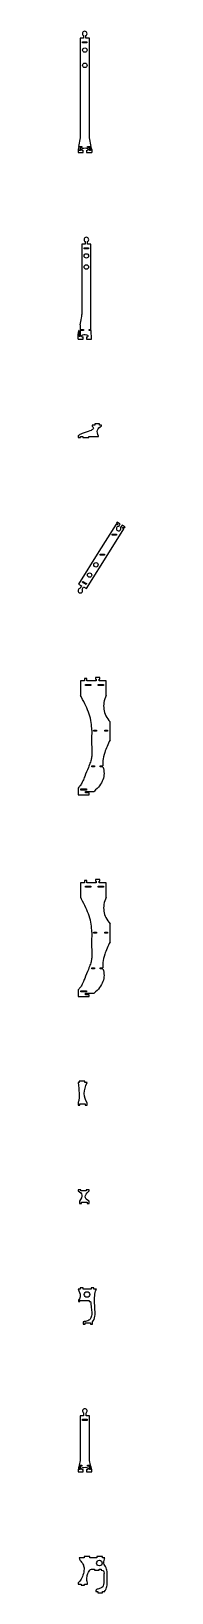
# Model space of a CAD drawing. Header units: millimetres. Extents: x 10 to 93, y 0 to 2769.
import ezdxf

# ---------------------------------------------------------------- set-up
doc = ezdxf.new("R2010")
doc.units = ezdxf.units.MM
doc.layers.get('0').update_dxf_attribs({"linetype": 'CONTINUOUS'})

msp = doc.modelspace()

# ---------------------------------------------------------------- linework, layer by layer
for p, q in [((19.8, 2756.1), (14, 2756.1)), ((14, 2756.1), (14, 2579.3)), ((17.9, 2748.1), (17.9, 2749.9)), ((17.9, 2749.9), (25.8, 2749.9)), ((25.8, 2748.1), (17.9, 2748.1)), ((19.8, 2761), (19.8, 2756.1)), ((23.9, 2756.1), (23.9, 2761)), ((30.1, 2756.1), (23.9, 2756.1)), ((25.8, 2749.9), (25.8, 2748.1)), ((30.1, 2579.3), (30.1, 2756.1)), ((14, 2579.3), (11.1, 2564.3)), ((33.1, 2564.3), (30.1, 2579.3)), ((10.7, 2562.5), (10, 2558.9)), ((10.1, 2553.3), (19.1, 2553.3)), ((12.2, 2562.5), (10.7, 2562.5)), ((11.1, 2564.3), (17, 2564.3)), ((12.2, 2557.4), (12.2, 2562.5)), ((14.1, 2557.4), (12.2, 2557.4)), ((17, 2562.5), (14.1, 2562.5)), ((14.1, 2562.5), (14.1, 2557.4)), ((17, 2564.3), (17, 2562.5)), ((19.1, 2553.3), (19.1, 2557.4)), ((25, 2557.4), (25, 2553.3)), ((25, 2553.3), (34.2, 2553.3)), ((27.1, 2562.5), (27.1, 2564.3)), ((27.1, 2564.3), (33.1, 2564.3)), ((30.1, 2562.5), (27.1, 2562.5)), ((30.1, 2557.4), (30.1, 2562.5)), ((32, 2557.4), (30.1, 2557.4)), ((33.4, 2562.5), (32, 2562.5)), ((32, 2562.5), (32, 2557.4)), ((34.2, 2558.9), (33.4, 2562.5)), ((22.7, 2390.8), (16.7, 2390.8)), ((16.7, 2390.8), (16.7, 2266.1)), ((20.9, 2382.8), (20.9, 2384.6)), ((20.9, 2384.6), (28.7, 2384.6)), ((28.7, 2382.8), (20.9, 2382.8)), ((22.7, 2395.6), (22.7, 2390.8)), ((26.9, 2390.8), (26.9, 2395.6)), ((32.9, 2390.8), (26.9, 2390.8)), ((28.7, 2384.6), (28.7, 2382.8)), ((32.9, 2240), (32.9, 2390.8)), ((13.6, 2248), (13.6, 2240)), ((10, 2222.4), (19.1, 2222.4)), ((11.8, 2238.2), (11.3, 2238.2)), ((11.8, 2227.3), (11.8, 2238.2)), ((13.6, 2227.3), (11.8, 2227.3)), ((13.6, 2240), (19.7, 2240)), ((13.6, 2238.2), (13.6, 2227.3)), ((19.7, 2238.2), (13.6, 2238.2)), ((19.1, 2222.4), (19.1, 2226.5)), ((19.7, 2240), (19.7, 2238.2)), ((25, 2226.5), (25, 2222.4)), ((25, 2222.4), (34, 2222.4)), ((29.9, 2238.2), (29.9, 2240)), ((29.9, 2240), (32.9, 2240)), ((33.5, 2238.2), (29.9, 2238.2)), ((34, 2222.4), (33.5, 2238.2)), ((10, 2050.3), (10, 2048.3)), ((14.6, 2048.3), (14.6, 2050.3)), ((14.6, 2050.3), (18.4, 2050.3)), ((18.4, 2050.3), (18.4, 2048.3)), ((28.9, 2048.3), (28.9, 2050.3)), ((28.9, 2050.3), (46.2, 2050.3)), ((39.9, 2070.4), (35.1, 2070.4)), ((35.1, 2070.4), (35.1, 2068.3)), ((48.1, 2072.4), (39.9, 2072.4)), ((39.9, 2072.4), (39.9, 2070.4)), ((48.1, 2070.4), (48.1, 2072.4)), ((51.6, 2070.4), (48.1, 2070.4)), ((51.6, 2068.3), (51.6, 2070.4)), ((10, 2048.3), (14.6, 2048.3)), ((18.4, 2048.3), (28.9, 2048.3)), ((77.5, 1894.9), (46.9, 1845.9)), ((65.9, 1845.8), (91.2, 1886.3)), ((80, 1893.3), (77.5, 1894.9)), ((79.6, 1898.3), (78.5, 1896.4)), ((78.5, 1896.4), (81, 1894.8)), ((84.8, 1895), (79.6, 1898.3)), ((81, 1894.8), (80, 1893.3)), ((82.1, 1890.7), (84.8, 1895)), ((88.1, 1893), (85.4, 1888.6)), ((93.3, 1889.7), (88.1, 1893)), ((88.6, 1887.9), (89.6, 1889.5)), ((91.2, 1886.3), (88.6, 1887.9)), ((89.6, 1889.5), (92.2, 1887.9)), ((92.2, 1887.9), (93.3, 1889.7)), ((70.6, 1876.8), (78.5, 1876.8)), ((70.6, 1875), (70.6, 1876.8)), ((78.5, 1875), (70.6, 1875)), ((78.5, 1876.8), (78.5, 1875)), ((46.9, 1845.9), (10.9, 1788.1)), ((25.2, 1780.5), (65.9, 1845.8)), ((49.1, 1841.3), (57, 1841.3)), ((49.1, 1839.5), (49.1, 1841.3)), ((57, 1839.5), (49.1, 1839.5)), ((57, 1841.3), (57, 1839.5)), ((10.9, 1788.1), (16.2, 1785.2)), ((16.2, 1785.2), (13.9, 1780.9)), ((17.5, 1791.5), (18.3, 1793.2)), ((24.4, 1787.9), (17.5, 1791.5)), ((17.6, 1779), (19.9, 1783.3)), ((18.3, 1793.2), (25.3, 1789.5)), ((19.9, 1783.3), (25.2, 1780.5)), ((25.3, 1789.5), (24.4, 1787.9)), ((21.4, 1616.7), (14.5, 1616.7)), ((14.5, 1616.7), (14.5, 1590.7)), ((21.4, 1620.7), (21.4, 1616.7)), ((25.5, 1620.7), (21.4, 1620.7)), ((23.1, 1608.7), (23.1, 1610.6)), ((23.1, 1610.6), (32.9, 1610.6)), ((32.9, 1608.7), (23.1, 1608.7)), ((25.5, 1616.7), (25.5, 1620.7)), ((42.3, 1616.7), (25.5, 1616.7)), ((32.9, 1610.6), (32.9, 1608.7)), ((48.9, 1622.7), (40.8, 1622.7)), ((40.8, 1622.7), (40.8, 1619.6)), ((40.8, 1619.6), (42.3, 1619.6)), ((42.3, 1619.6), (42.3, 1616.7)), ((45.6, 1608.7), (45.6, 1610.6)), ((45.6, 1610.6), (55.4, 1610.6)), ((55.4, 1608.7), (45.6, 1608.7)), ((47.4, 1616.7), (47.4, 1619.6)), ((47.4, 1619.6), (48.9, 1619.6)), ((59.7, 1616.7), (47.4, 1616.7)), ((48.9, 1619.6), (48.9, 1622.7)), ((55.4, 1610.6), (55.4, 1608.7)), ((59.7, 1591.1), (59.7, 1616.7)), ((34.3, 1529.3), (34.3, 1525.4)), ((34.3, 1525.4), (34.3, 1525.3)), ((38.1, 1527.4), (38.1, 1529.2)), ((38.1, 1529.2), (43, 1529.2)), ((43, 1527.4), (38.1, 1527.4)), ((43, 1529.2), (43, 1527.4)), ((57.6, 1527.4), (57.6, 1529.2)), ((57.6, 1529.2), (62.4, 1529.2)), ((62.4, 1527.4), (57.6, 1527.4)), ((62.4, 1529.2), (62.4, 1527.4)), ((66.7, 1512.4), (66.7, 1543.9)), ((34.5, 1466), (39.3, 1466)), ((34.5, 1464.1), (34.5, 1466)), ((39.3, 1464.1), (34.5, 1464.1)), ((39.3, 1466), (39.3, 1464.1)), ((49.2, 1464.1), (49.2, 1466)), ((49.2, 1466), (54.2, 1466)), ((54.2, 1464.1), (49.2, 1464.1)), ((10.3, 1420.9), (10.3, 1414.8)), ((10.3, 1414.8), (29.7, 1414.8)), ((15, 1423.3), (15, 1425.2)), ((15, 1425.2), (24.8, 1425.2)), ((24.8, 1423.3), (15, 1423.3)), ((23.5, 1418), (23.5, 1420.8)), ((23.5, 1420.8), (38.4, 1420.8)), ((29.7, 1418), (23.5, 1418)), ((24.8, 1425.2), (24.8, 1423.3)), ((29.7, 1414.8), (29.7, 1418)), ((21.4, 1258.8), (14.5, 1258.8)), ((14.5, 1258.8), (14.5, 1232.8)), ((25.5, 1262.8), (21.4, 1262.8)), ((21.4, 1262.8), (21.4, 1258.8)), ((23.1, 1252.7), (32.9, 1252.7)), ((23.1, 1250.8), (23.1, 1252.7)), ((32.9, 1250.8), (23.1, 1250.8)), ((25.5, 1258.8), (25.5, 1262.8)), ((42.3, 1258.8), (25.5, 1258.8)), ((32.9, 1252.7), (32.9, 1250.8)), ((48.9, 1264.8), (40.8, 1264.8)), ((40.8, 1264.8), (40.8, 1261.7)), ((40.8, 1261.7), (42.3, 1261.7)), ((42.3, 1261.7), (42.3, 1258.8)), ((45.6, 1250.8), (45.6, 1252.7)), ((45.6, 1252.7), (55.4, 1252.7)), ((55.4, 1250.8), (45.6, 1250.8)), ((47.4, 1258.8), (47.4, 1261.7)), ((47.4, 1261.7), (48.9, 1261.7)), ((59.7, 1258.8), (47.4, 1258.8)), ((48.9, 1261.7), (48.9, 1264.8)), ((55.4, 1252.7), (55.4, 1250.8)), ((59.7, 1233.2), (59.7, 1258.8)), ((34.3, 1171.4), (34.3, 1167.4)), ((34.3, 1167.4), (34.3, 1167.4)), ((38.1, 1169.4), (38.1, 1171.3)), ((38.1, 1171.3), (43, 1171.3)), ((43, 1169.4), (38.1, 1169.4)), ((43, 1171.3), (43, 1169.4)), ((57.6, 1169.4), (57.6, 1171.3)), ((57.6, 1171.3), (62.4, 1171.3)), ((62.4, 1169.4), (57.6, 1169.4)), ((62.4, 1171.3), (62.4, 1169.4)), ((66.7, 1154.4), (66.7, 1186)), ((34.5, 1108.1), (39.3, 1108.1)), ((34.5, 1106.2), (34.5, 1108.1)), ((39.3, 1108.1), (39.3, 1106.2)), ((49.2, 1106.2), (49.2, 1108.1)), ((49.2, 1108.1), (54.2, 1108.1)), ((39.3, 1106.2), (34.5, 1106.2)), ((54.2, 1106.2), (49.2, 1106.2)), ((10.3, 1063), (10.3, 1056.9)), ((10.3, 1056.9), (29.7, 1056.9)), ((15, 1065.4), (15, 1067.3)), ((15, 1067.3), (24.8, 1067.3)), ((24.8, 1065.4), (15, 1065.4)), ((23.5, 1060), (23.5, 1062.9)), ((23.5, 1062.9), (38.4, 1062.9)), ((29.7, 1060), (23.5, 1060)), ((24.8, 1067.3), (24.8, 1065.4)), ((29.7, 1056.9), (29.7, 1060)), ((12.2, 904.9), (10, 904.9)), ((22.3, 906.9), (12.2, 906.9)), ((12.2, 906.9), (12.2, 904.9)), ((22.3, 904.9), (22.3, 906.9)), ((26.1, 904.9), (22.3, 904.9)), ((10, 868.7), (10, 864.6)), ((10, 864.6), (13.1, 864.6)), ((13.1, 864.6), (13.1, 866.6)), ((13.1, 866.6), (22.9, 866.6)), ((22.9, 866.6), (22.9, 864.6)), ((22.9, 864.6), (26.1, 864.6)), ((26.1, 864.6), (26.1, 868.7)), ((15.2, 714.6), (10, 714.6)), ((10, 714.6), (10, 712.5)), ((12.4, 694.5), (12.4, 690.4)), ((15.2, 712.6), (15.2, 714.6)), ((24.7, 712.6), (15.2, 712.6)), ((16.2, 692.4), (26.1, 692.4)), ((16.2, 690.4), (16.2, 692.4)), ((29.9, 714.6), (24.7, 714.6)), ((24.7, 714.6), (24.7, 712.6)), ((26.1, 692.4), (26.1, 690.4)), ((29.9, 712.5), (29.9, 714.6)), ((29.9, 690.4), (29.9, 694.5)), ((12.4, 690.4), (16.2, 690.4)), ((26.1, 690.4), (29.9, 690.4)), ((13.7, 538.4), (10, 538.4)), ((18.9, 540.4), (13.7, 540.4)), ((13.7, 540.4), (13.7, 538.4)), ((18.9, 538.4), (18.9, 540.4)), ((33.1, 538.4), (18.9, 538.4)), ((38.3, 540.4), (33.1, 540.4)), ((33.1, 540.4), (33.1, 538.4)), ((38.3, 538.4), (38.3, 540.4)), ((42.5, 538.4), (38.3, 538.4)), ((11.1, 519.1), (11.1, 516.3)), ((11.1, 516.3), (13.3, 516.3)), ((13.3, 516.3), (13.3, 518.3)), ((13.3, 518.3), (29.8, 518.3)), ((29.8, 518.3), (29.8, 516.3)), ((29.8, 516.3), (32.2, 516.3)), ((19.3, 480.4), (19.3, 476.3)), ((19.3, 476.3), (22.5, 476.3)), ((22.5, 476.3), (22.5, 478.3)), ((22.5, 478.3), (32.3, 478.3)), ((32.3, 478.3), (32.3, 476.3)), ((32.3, 476.3), (35.5, 476.3)), ((35.5, 476.3), (35.5, 480.3)), ((14, 313.7), (14, 234.8)), ((20, 313.7), (14, 313.7)), ((18.2, 305.7), (18.2, 307.6)), ((18.2, 307.6), (26, 307.6)), ((26, 305.7), (18.2, 305.7)), ((20, 318.6), (20, 313.7)), ((24.2, 313.7), (24.2, 318.6)), ((30.1, 313.7), (24.2, 313.7)), ((26, 307.6), (26, 305.7)), ((30.1, 234.8), (30.1, 313.7)), ((11.5, 224.4), (10, 218.2)), ((12.2, 224.4), (11.5, 224.4)), ((14, 234.8), (12, 226.5)), ((12, 226.5), (12, 226.2)), ((12, 226.2), (17, 226.2)), ((12.2, 218.3), (12.2, 224.4)), ((14, 224.4), (14, 218.3)), ((17, 224.4), (14, 224.4)), ((17, 226.2), (17, 224.4)), ((27.1, 226.2), (32.1, 226.2)), ((27.1, 224.4), (27.1, 226.2)), ((30.1, 224.4), (27.1, 224.4)), ((32.1, 226.5), (30.1, 234.8)), ((30.1, 218.3), (30.1, 224.4)), ((32, 224.4), (32, 218.3)), ((32.7, 224.4), (32, 224.4)), ((32.1, 226.2), (32.1, 226.5)), ((34.2, 218.2), (32.7, 224.4)), ((10, 218.2), (10, 214.2)), ((10, 214.2), (19.1, 214.2)), ((14, 218.3), (12.2, 218.3)), ((19.1, 214.2), (19.1, 218.3)), ((25, 218.3), (25, 214.2)), ((25, 214.2), (34.2, 214.2)), ((32, 218.3), (30.1, 218.3)), ((34.2, 214.2), (34.2, 218.2)), ((20.7, 62.1), (12.3, 62.1)), ((30.9, 64.2), (20.7, 64.2)), ((20.7, 64.2), (20.7, 62.1)), ((30.9, 62.1), (30.9, 64.2)), ((43.2, 62.1), (30.9, 62.1)), ((53.4, 64.2), (43.2, 64.2)), ((43.2, 64.2), (43.2, 62.1)), ((53.4, 62.1), (53.4, 64.2)), ((57.6, 62.1), (53.4, 62.1)), ((35.3, 42), (39.2, 42)), ((39.2, 42), (39.2, 40)), ((39.2, 40), (47.4, 40)), ((47.4, 40), (47.4, 42)), ((47.4, 42), (51.2, 42)), ((51.2, 42), (51.2, 40)), ((10, 17.4), (10.4, 17.4)), ((10.4, 17.4), (10.4, 15.4)), ((10.4, 15.4), (15.4, 15.4)), ((15.4, 15.4), (15.4, 13.4)), ((15.4, 13.4), (21.6, 13.4)), ((21.6, 13.4), (21.6, 15.4)), ((21.6, 15.4), (26.6, 15.4)), ((26.6, 15.4), (26.6, 17.5)), ((41.4, 4.1), (41.4, 2)), ((41.4, 2), (45.4, 2)), ((45.4, 2), (45.4, 0)), ((45.4, 0), (53.6, 0)), ((53.6, 0), (53.6, 2)), ((53.6, 2), (57.6, 2)), ((57.6, 2), (57.6, 4))]:
    msp.add_line(p, q)
for centre, radius in [((22.1, 2735.2), 3.92), ((22.1, 2708.1), 3.93), ((24.8, 2370.3), 3.92), ((24.8, 2350.6), 3.92), ((30.5, 1804.4), 3.93), ((41.8, 1822.6), 3.93), ((25.9, 528.9), 4.92), ((47.9, 52.6), 4.92)]:
    msp.add_circle(centre, radius)
for centre, radius, start, end in [((21.9, 2764.5), 4.11, -59.6459, -120.3541), ((242.1, 2558.9), 232.1, 179.9982, -178.6259), ((242.1, 2558.9), 207.9, 179.998, -178.4663), ((24.8, 2399.2), 4.11, -59.6459, -120.3541), ((81.9, 1886.7), 3.96, 87.1166, 28.8837), ((14.1, 1776.8), 4.11, 92.3674, 31.6593), ((22.1, 322.2), 4.11, -59.6459, -120.3541)]:
    msp.add_arc(centre, radius, start, end)
for points, knots in [([(25, 2557.4), (26.3, 2557.7), (27.4, 2558.1), (27.8, 2558.6), (28.2, 2559.1), (28, 2559.5), (27.3, 2560), (26.5, 2560.5), (24.7, 2560.9), (22.8, 2561), (21, 2561.1), (19, 2560.8), (17.7, 2560.4), (16.7, 2560), (16.2, 2559.6), (16.2, 2559.1), (16.1, 2558.7), (16.6, 2558.3), (17.4, 2557.9), (17.9, 2557.7), (18.5, 2557.6), (19.1, 2557.4)], [2.082658, 2.082658, 2.082658, 2.082658, 2.860603, 2.860603, 2.860603, 3.624006, 3.624006, 3.624006, 4.588251, 4.588251, 4.588251, 5.525089, 5.525089, 5.525089, 6.263553, 6.263553, 6.263553, 6.953177, 6.953177, 6.953177, 7.34212, 7.34212, 7.34212, 7.34212]), ([(13.6, 2248), (13.6, 2248), (13.6, 2248), (13.6, 2248), (14.8, 2252.2), (15.8, 2256.1), (16.3, 2260.2), (16.6, 2262.1), (16.7, 2264.1), (16.7, 2266.1)], [0.5259514, 0.5259514, 0.5259514, 0.5259514, 0.5261946, 0.5261946, 0.5261946, 0.8502377, 0.8502377, 0.8502377, 1, 1, 1, 1]), ([(10, 2222.4), (10, 2222.4), (10, 2222.5), (10, 2222.5), (10, 2228.5), (10.5, 2233.6), (11.3, 2238.1), (11.3, 2238.1), (11.3, 2238.1), (11.3, 2238.2)], [-0.001203, -0.001203, -0.001203, -0.001203, 0, 0, 0, 0.2906491, 0.2906491, 0.2906491, 0.2919882, 0.2919882, 0.2919882, 0.2919882]), ([(25, 2226.5), (26.3, 2226.8), (27.4, 2227.2), (27.8, 2227.7), (28.2, 2228.2), (28, 2228.6), (27.3, 2229.1), (26.5, 2229.6), (24.7, 2230), (22.8, 2230.1), (21, 2230.2), (19, 2230), (17.7, 2229.5), (16.7, 2229.2), (16.2, 2228.7), (16.2, 2228.3), (16.1, 2227.8), (16.6, 2227.4), (17.4, 2227), (17.9, 2226.8), (18.5, 2226.7), (19.1, 2226.5)], [2.082658, 2.082658, 2.082658, 2.082658, 2.860603, 2.860603, 2.860603, 3.624006, 3.624006, 3.624006, 4.588251, 4.588251, 4.588251, 5.525089, 5.525089, 5.525089, 6.263552, 6.263552, 6.263552, 6.953176, 6.953176, 6.953176, 7.34212, 7.34212, 7.34212, 7.34212]), ([(35.1, 2068.3), (35.1, 2068.3), (35.1, 2068.3), (35.1, 2068.3), (37.3, 2066.6), (37.8, 2065), (36.6, 2063.5), (35.7, 2062.3), (33.8, 2061.2), (31.2, 2060.1), (27.3, 2058.5), (21.8, 2056.9), (17.5, 2055.3), (14.3, 2054.1), (11.8, 2052.9), (10.7, 2051.7), (10.2, 2051.3), (10, 2050.8), (10, 2050.3)], [-0.001105, -0.001105, -0.001105, -0.001105, 0, 0, 0, 0.25, 0.25, 0.25, 0.433961, 0.433961, 0.433961, 0.716981, 0.716981, 0.716981, 0.921791, 0.921791, 0.921791, 1, 1, 1, 1]), ([(46.2, 2050.3), (46.2, 2050.3), (46.2, 2050.3), (46.2, 2050.4), (44.4, 2054.6), (43.7, 2058.4), (44.5, 2061.4), (45.4, 2064.4), (47.8, 2066.6), (51.5, 2068.3), (51.5, 2068.3), (51.6, 2068.3), (51.6, 2068.3)], [-1.00407, -1.00407, -1.00407, -1.00407, -1, -1, -1, -0.5, -0.5, -0.5, 0, 0, 0, 0.001978, 0.001978, 0.001978, 0.001978]), ([(34.3, 1529.3), (34.3, 1529.3), (34.3, 1529.3), (34.3, 1529.3), (34.5, 1538.3), (33.1, 1547.8), (29.7, 1558), (26.6, 1567.4), (21.9, 1577.4), (16.1, 1587.8), (15.6, 1588.7), (15.1, 1589.7), (14.5, 1590.7), (14.5, 1590.7), (14.5, 1590.7), (14.5, 1590.7)], [-0.000013, -0.000013, -0.000013, -0.000013, 0, 0, 0, 0.5, 0.5, 0.5, 0.957807, 0.957807, 0.957807, 1, 1, 1, 1.000253, 1.000253, 1.000253, 1.000253]), ([(59.7, 1591.1), (59.7, 1591.1), (59.7, 1591.1), (59.7, 1591.1), (56.2, 1582.6), (54.7, 1574.3), (55.8, 1566.5), (57, 1558.6), (60.9, 1551.1), (66.7, 1543.9), (66.7, 1543.9), (66.7, 1543.9), (66.7, 1543.9)], [-0.000267, -0.000267, -0.000267, -0.000267, 0, 0, 0, 0.5, 0.5, 0.5, 1, 1, 1, 1.000478, 1.000478, 1.000478, 1.000478]), ([(34.3, 1525.3), (34.3, 1525.3), (34.3, 1525.3), (34.3, 1525.3), (34.1, 1514.6), (34.1, 1506), (34.2, 1499.4), (34.2, 1494.6), (34.3, 1490.8), (34.3, 1487.8), (34.4, 1484.7), (34.3, 1482.3), (33.9, 1479.8), (33.5, 1477.8), (32.9, 1475.6), (32, 1472.8), (31, 1470.1), (29.8, 1466.8), (28.3, 1463), (26.4, 1458.3), (24.1, 1452.7), (21.8, 1447.2), (20.8, 1444.6), (19.7, 1442.1), (18.7, 1439.7)], [0.0112095, 0.0112095, 0.0112095, 0.0112095, 0.0113084, 0.0113084, 0.0113084, 0.192812, 0.192812, 0.192812, 0.324222, 0.324222, 0.324222, 0.4585777, 0.4585777, 0.4585777, 0.5641801, 0.5641801, 0.5641801, 0.6645441, 0.6645441, 0.6645441, 0.7890744, 0.7890744, 0.7890744, 0.8474525, 0.8474525, 0.8474525, 0.8474525]), ([(66.7, 1512.4), (66.7, 1512.4), (66.7, 1512.4), (66.7, 1512.4), (62.8, 1504.3), (59.6, 1496.7), (57.3, 1489.9), (55.6, 1484.6), (54.5, 1479.8), (54, 1475.4), (53.7, 1472), (53.8, 1468.9), (54.2, 1466.1), (54.2, 1466), (54.2, 1466), (54.2, 1466)], [-0.000266, -0.000266, -0.000266, -0.000266, 0, 0, 0, 0.41489, 0.41489, 0.41489, 0.741214, 0.741214, 0.741214, 1, 1, 1, 1.002627, 1.002627, 1.002627, 1.002627]), ([(54.2, 1464.1), (54.2, 1464.1), (54.2, 1464.1), (54.2, 1464.1), (56.6, 1456.3), (56.8, 1448.7), (54.2, 1441.5), (51.5, 1434.3), (46, 1427.5), (38.5, 1420.8), (38.5, 1420.8), (38.4, 1420.8), (38.4, 1420.8)], [-0.001046, -0.001046, -0.001046, -0.001046, 0, 0, 0, 0.4632762, 0.4632762, 0.4632762, 0.9265525, 0.9265525, 0.9265525, 0.9269888, 0.9269888, 0.9269888, 0.9269888]), ([(18.7, 1439.7), (17.2, 1436.2), (15.9, 1433.8), (14.7, 1432.2), (13.3, 1430.2), (12.1, 1429.3), (11.3, 1428.2), (10.5, 1427.3), (10.1, 1426.2), (10, 1424.8), (9.9, 1423.7), (10, 1422.4), (10.3, 1420.9)], [0.0011981, 0.0011981, 0.0011981, 0.0011981, 0.2313592, 0.2313592, 0.2313592, 0.5191991, 0.5191991, 0.5191991, 0.7699686, 0.7699686, 0.7699686, 0.9632448, 0.9632448, 0.9632448, 0.9632448]), ([(34.3, 1171.4), (34.3, 1171.4), (34.3, 1171.4), (34.3, 1171.4), (34.5, 1180.3), (33.1, 1189.8), (29.7, 1200.1), (26.6, 1209.5), (21.9, 1219.5), (16.1, 1229.9), (15.6, 1230.8), (15.1, 1231.8), (14.5, 1232.7), (14.5, 1232.7), (14.5, 1232.7), (14.5, 1232.8)], [-0.000013, -0.000013, -0.000013, -0.000013, 0, 0, 0, 0.5, 0.5, 0.5, 0.957807, 0.957807, 0.957807, 1, 1, 1, 1.000253, 1.000253, 1.000253, 1.000253]), ([(59.7, 1233.2), (59.7, 1233.2), (59.7, 1233.2), (59.7, 1233.2), (56.2, 1224.6), (54.7, 1216.4), (55.8, 1208.5), (57, 1200.7), (60.9, 1193.2), (66.7, 1186), (66.7, 1186), (66.7, 1186), (66.7, 1186)], [-0.000267, -0.000267, -0.000267, -0.000267, 0, 0, 0, 0.5, 0.5, 0.5, 1, 1, 1, 1.000478, 1.000478, 1.000478, 1.000478]), ([(34.3, 1167.4), (34.3, 1167.4), (34.3, 1167.4), (34.3, 1167.4), (34.1, 1156.7), (34.1, 1148.1), (34.2, 1141.4), (34.2, 1136.6), (34.3, 1132.9), (34.3, 1129.8), (34.4, 1126.7), (34.3, 1124.4), (33.9, 1121.8), (33.5, 1119.8), (32.9, 1117.7), (32, 1114.8), (31, 1112.2), (29.8, 1108.9), (28.3, 1105.1), (26.4, 1100.3), (24.1, 1094.8), (21.8, 1089.3), (20.8, 1086.7), (19.7, 1084.2), (18.7, 1081.7)], [0.0112095, 0.0112095, 0.0112095, 0.0112095, 0.0113084, 0.0113084, 0.0113084, 0.192812, 0.192812, 0.192812, 0.324222, 0.324222, 0.324222, 0.4585777, 0.4585777, 0.4585777, 0.5641801, 0.5641801, 0.5641801, 0.6645441, 0.6645441, 0.6645441, 0.7890744, 0.7890744, 0.7890744, 0.8474525, 0.8474525, 0.8474525, 0.8474525]), ([(66.7, 1154.4), (66.7, 1154.4), (66.7, 1154.4), (66.7, 1154.4), (62.8, 1146.4), (59.6, 1138.8), (57.3, 1132), (55.6, 1126.7), (54.5, 1121.8), (54, 1117.5), (53.7, 1114.1), (53.8, 1111), (54.2, 1108.1), (54.2, 1108.1), (54.2, 1108.1), (54.2, 1108.1)], [-0.000266, -0.000266, -0.000266, -0.000266, 0, 0, 0, 0.41489, 0.41489, 0.41489, 0.741214, 0.741214, 0.741214, 1, 1, 1, 1.002627, 1.002627, 1.002627, 1.002627]), ([(18.7, 1081.7), (17.2, 1078.3), (15.9, 1075.9), (14.7, 1074.3), (13.3, 1072.3), (12.1, 1071.3), (11.3, 1070.3), (10.5, 1069.4), (10.1, 1068.3), (10, 1066.9), (9.9, 1065.8), (10, 1064.5), (10.3, 1063)], [0.0011981, 0.0011981, 0.0011981, 0.0011981, 0.2313592, 0.2313592, 0.2313592, 0.5191991, 0.5191991, 0.5191991, 0.7699686, 0.7699686, 0.7699686, 0.9632448, 0.9632448, 0.9632448, 0.9632448]), ([(54.2, 1106.2), (54.2, 1106.2), (54.2, 1106.2), (54.2, 1106.2), (56.6, 1098.4), (56.8, 1090.8), (54.2, 1083.6), (51.5, 1076.4), (46, 1069.5), (38.5, 1062.9), (38.5, 1062.9), (38.4, 1062.9), (38.4, 1062.9)], [-0.001046, -0.001046, -0.001046, -0.001046, 0, 0, 0, 0.4632762, 0.4632762, 0.4632762, 0.9265525, 0.9265525, 0.9265525, 0.9269888, 0.9269888, 0.9269888, 0.9269888]), ([(10, 904.9), (10, 904.9), (10, 904.8), (10, 904.8), (10.9, 897.8), (11.6, 891.4), (11.8, 886), (12.1, 881.2), (12.1, 877.2), (11.7, 874.2), (11.3, 871.8), (10.8, 869.9), (10, 868.7), (10, 868.7), (10, 868.7), (10, 868.7)], [-1.001545, -1.001545, -1.001545, -1.001545, -1, -1, -1, -0.61435, -0.61435, -0.61435, -0.27358, -0.27358, -0.27358, 0, 0, 0, 0.001286, 0.001286, 0.001286, 0.001286]), ([(26.1, 868.7), (26.1, 868.7), (26.1, 868.7), (26.1, 868.7), (22.9, 873.7), (21.1, 879.1), (21.1, 885.2), (21.2, 891.2), (23, 897.8), (26.1, 904.8), (26.1, 904.8), (26.1, 904.8), (26.1, 904.9)], [-0.000615, -0.000615, -0.000615, -0.000615, 0, 0, 0, 0.5, 0.5, 0.5, 1, 1, 1, 1.002508, 1.002508, 1.002508, 1.002508]), ([(10, 712.5), (10, 712.4), (10, 712.4), (10, 712.4), (14.1, 710.6), (16.6, 708.2), (17, 705.2), (17.3, 702.3), (15.6, 698.6), (12.4, 694.5), (12.4, 694.5), (12.4, 694.5), (12.4, 694.5)], [-1.001778, -1.001778, -1.001778, -1.001778, -1, -1, -1, -0.5, -0.5, -0.5, 0, 0, 0, 0.000829, 0.000829, 0.000829, 0.000829]), ([(29.9, 694.5), (29.9, 694.6), (29.9, 694.6), (29.9, 694.6), (25.4, 696.7), (22.9, 699.2), (22.9, 702.2), (23, 704.9), (25.1, 707.9), (28.6, 711.3), (29, 711.7), (29.4, 712.1), (29.9, 712.4), (29.9, 712.5), (29.9, 712.5), (29.9, 712.5)], [-0.001579, -0.001579, -0.001579, -0.001579, 0, 0, 0, 0.5, 0.5, 0.5, 0.948646, 0.948646, 0.948646, 1, 1, 1, 1.000979, 1.000979, 1.000979, 1.000979]), ([(10, 538.4), (10, 538.4), (10, 538.4), (10.1, 538.3), (12.3, 534.1), (13.8, 530.2), (13.9, 526.9), (13.9, 523.9), (13, 521.4), (11.2, 519.2), (11.1, 519.2), (11.1, 519.2), (11.1, 519.1)], [-1.004635, -1.004635, -1.004635, -1.004635, -1, -1, -1, -0.468305, -0.468305, -0.468305, 0, 0, 0, 0.001454, 0.001454, 0.001454, 0.001454]), ([(35.5, 480.3), (37.9, 482.9), (39.3, 486.3), (39.9, 490.3), (40.4, 493.6), (40.3, 497.4), (40, 501.6), (39.8, 506.5), (39.4, 512), (39.3, 517.1), (39.2, 521.7), (39.4, 526), (39.8, 529.5), (40.3, 533.4), (41.2, 536.3), (42.5, 538.3), (42.5, 538.4), (42.5, 538.4), (42.5, 538.4)], [0.0005875, 0.0005875, 0.0005875, 0.0005875, 0.2141507, 0.2141507, 0.2141507, 0.3887369, 0.3887369, 0.3887369, 0.5947461, 0.5947461, 0.5947461, 0.779674, 0.779674, 0.779674, 0.9868336, 0.9868336, 0.9868336, 0.9908298, 0.9908298, 0.9908298, 0.9908298]), ([(32.2, 516.3), (32.7, 513.2), (33.2, 509.5), (33.6, 505.4), (34, 502.2), (34.3, 498.7), (34.3, 495.3), (34.3, 492.5), (33.9, 489.8), (33, 487.7), (32.2, 485.7), (30.8, 484.3), (29, 483.3), (26.8, 482), (24, 481.3), (20.8, 480.7), (20.4, 480.6), (19.9, 480.5), (19.4, 480.4), (19.4, 480.4), (19.4, 480.4), (19.3, 480.4)], [-0.9983061, -0.9983061, -0.9983061, -0.9983061, -0.75, -0.75, -0.75, -0.5532422, -0.5532422, -0.5532422, -0.382258, -0.382258, -0.382258, -0.2236302, -0.2236302, -0.2236302, -0.029003, -0.029003, -0.029003, 0, 0, 0, 0.0012321, 0.0012321, 0.0012321, 0.0012321]), ([(25, 218.3), (26.3, 218.5), (27.4, 219), (27.8, 219.5), (28.2, 219.9), (28, 220.4), (27.3, 220.8), (26.5, 221.4), (24.7, 221.8), (22.8, 221.9), (21, 221.9), (19, 221.7), (17.7, 221.3), (16.7, 220.9), (16.2, 220.4), (16.2, 220), (16.1, 219.6), (16.6, 219.1), (17.4, 218.8), (17.9, 218.6), (18.5, 218.4), (19.1, 218.3)], [2.082658, 2.082658, 2.082658, 2.082658, 2.860603, 2.860603, 2.860603, 3.624006, 3.624006, 3.624006, 4.588251, 4.588251, 4.588251, 5.525089, 5.525089, 5.525089, 6.263553, 6.263553, 6.263553, 6.953176, 6.953176, 6.953176, 7.34212, 7.34212, 7.34212, 7.34212]), ([(12.3, 62.1), (12.3, 62.1), (12.3, 62.1), (12.3, 62.1), (12.3, 60.3), (13, 58.8), (14, 57.3), (15.4, 55.3), (17.4, 53.2), (18.8, 50.6), (19.8, 48.8), (20.4, 46.8), (20.6, 44.5), (20.9, 41.2), (20.4, 37.4), (19.5, 34), (18.5, 30.3), (17.1, 26.9), (15.5, 24.2), (13.9, 21.3), (12.1, 19.1), (10.2, 17.6), (10.1, 17.5), (10.1, 17.5), (10, 17.4)], [-1.001937, -1.001937, -1.001937, -1.001937, -1, -1, -1, -0.865866, -0.865866, -0.865866, -0.684696, -0.684696, -0.684696, -0.562756, -0.562756, -0.562756, -0.387025, -0.387025, -0.387025, -0.197267, -0.197267, -0.197267, 0, 0, 0, 0.005505, 0.005505, 0.005505, 0.005505]), ([(57.6, 4), (59, 4.5), (60.1, 6.3), (60.7, 9.1), (61.3, 11.7), (61.7, 15.3), (61.8, 19.3), (62, 23.6), (62, 28.4), (61.8, 32.7), (61.7, 36.3), (61.4, 39.5), (60.7, 42), (60.2, 43.8), (59.5, 45.2), (58.6, 46.4), (57.8, 47.8), (56.9, 49), (56.4, 50.3), (55.9, 51.6), (55.9, 53.1), (56, 54.6), (56.1, 56.3), (56.5, 58), (56.8, 59.4), (57.1, 60.4), (57.3, 61.3), (57.6, 62.1), (57.6, 62.1), (57.6, 62.1), (57.6, 62.1)], [0.001814, 0.001814, 0.001814, 0.001814, 0.155564, 0.155564, 0.155564, 0.295127, 0.295127, 0.295127, 0.44502, 0.44502, 0.44502, 0.567832, 0.567832, 0.567832, 0.651896, 0.651896, 0.651896, 0.738922, 0.738922, 0.738922, 0.826569, 0.826569, 0.826569, 0.930136, 0.930136, 0.930136, 1, 1, 1, 1.0029, 1.0029, 1.0029, 1.0029]), ([(26.6, 17.5), (26.6, 17.5), (26.6, 17.5), (26.6, 17.5), (25.7, 20.4), (25.4, 23.5), (25.7, 26.7), (25.9, 29.3), (26.6, 31.9), (27.6, 34.4), (28.8, 37.2), (30.4, 39.8), (32.1, 41.1), (33.2, 42), (34.2, 42.4), (35.3, 42), (35.3, 42), (35.3, 42), (35.3, 42)], [-0.000381, -0.000381, -0.000381, -0.000381, 0, 0, 0, 0.30797, 0.30797, 0.30797, 0.549994, 0.549994, 0.549994, 0.820585, 0.820585, 0.820585, 1, 1, 1, 1.000693, 1.000693, 1.000693, 1.000693]), ([(51.2, 40), (51.2, 40), (51.3, 40), (51.3, 40), (53.4, 40), (54.6, 39.7), (55.3, 38.9), (56, 38.1), (56.1, 36.7), (56.1, 34.7), (56, 32.6), (55.8, 29.8), (55.7, 26.8), (55.6, 23.7), (55.6, 20.3), (55.5, 17.6), (55.4, 15.4), (55.3, 13.6), (54.8, 12.2), (54.3, 11), (53.6, 10.2), (52.3, 9.5), (50.8, 8.6), (48.7, 8), (46.7, 7.2), (44.8, 6.5), (43.1, 5.8), (42.1, 4.9), (41.8, 4.6), (41.6, 4.4), (41.4, 4.1), (41.4, 4.1), (41.4, 4.1), (41.4, 4.1)], [-1.001395, -1.001395, -1.001395, -1.001395, -1, -1, -1, -0.884518, -0.884518, -0.884518, -0.759533, -0.759533, -0.759533, -0.6264, -0.6264, -0.6264, -0.484386, -0.484386, -0.484386, -0.370946, -0.370946, -0.370946, -0.267953, -0.267953, -0.267953, -0.143802, -0.143802, -0.143802, -0.029567, -0.029567, -0.029567, 0, 0, 0, 0.000739, 0.000739, 0.000739, 0.000739])]:
    msp.add_open_spline(points, degree=3, knots=knots)

doc.saveas('drawing.dxf')
